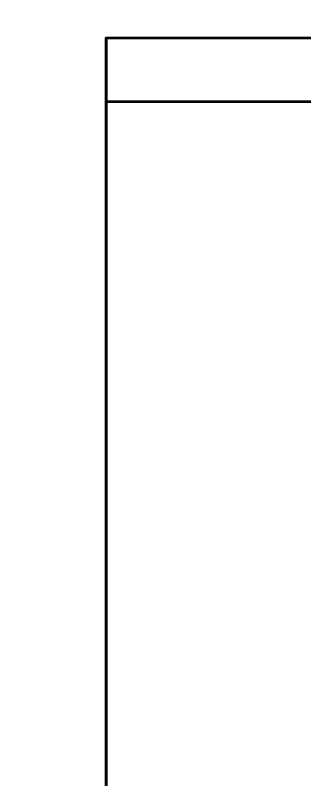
# Model space of a CAD drawing. Header units: millimetres. Extents: x 0 to 841, y 0 to 2540.
# Drawn here: x 0 to 63.7, y 2371.9 to 2540 of the extents above; entities that cross this region are included whole.
import ezdxf

# ---------------------------------------------------------------- set-up
doc = ezdxf.new("R2010")
doc.units = ezdxf.units.MM
doc.layers.add('Mechanical13', color=56, linetype='Continuous')

msp = doc.modelspace()

# ---------------------------------------------------------------- linework, layer by layer
at = {"layer": 'Mechanical13', "const_width": 0.6}
for points in [[(20, 2535), (836, 2535)], [(20, 1951), (20, 2535)], [(20, 2521), (90, 2521)]]:
    msp.add_lwpolyline(points, dxfattribs=at)
at = {"layer": 'Mechanical13', "const_width": 0.3}
for points in [[(19.85, 2535, 1), (20.15, 2535, 1)], [(19.85, 2535, 1), (20.15, 2535, 1)], [(19.85, 2521, 1), (20.15, 2521, 1)]]:
    msp.add_lwpolyline(points, format="xyb", close=True, dxfattribs=at)

doc.saveas('drawing.dxf')
